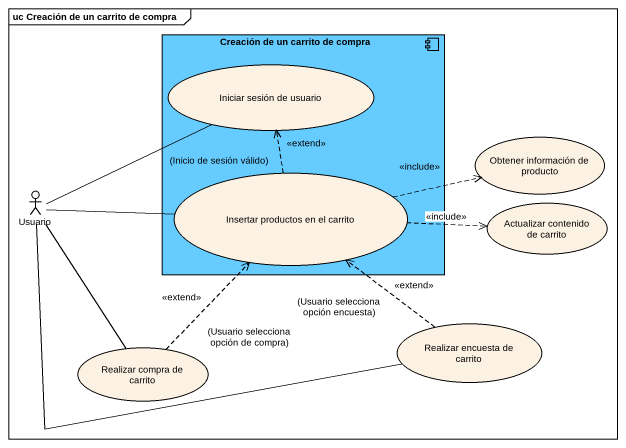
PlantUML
@startuml
mainframe uc Creación de un carrito de compra
component "Creación de un carrito de compra" as Creación_de_un_carrito_de #66CCFF {
  usecase "Iniciar sesión de usuario" as Iniciar_sesión_de_usuario
  usecase "Insertar productos en el carrito" as Insertar_productos_en_el
}
usecase "Obtener información de producto" as Obtener_información_de
actor Usuario
usecase "Actualizar contenido de carrito" as Actualizar_contenido_de
usecase "Realizar encuesta de carrito" as Realizar_encuesta_de_carrito
usecase "Realizar compra de carrito" as Realizar_compra_de_carrito
Insertar_productos_en_el .up.> Iniciar_sesión_de_usuario : <<extend>>\n(Inicio de sesión válido)
Insertar_productos_en_el .right.> Obtener_información_de : <<include>>
Insertar_productos_en_el .right.> Actualizar_contenido_de : <<include>>
Usuario -right- Iniciar_sesión_de_usuario
Usuario -right- Insertar_productos_en_el
Usuario -right- Realizar_encuesta_de_carrito
Usuario -- Realizar_compra_de_carrito
Realizar_encuesta_de_carrito .up.> Insertar_productos_en_el : <<extend>>\n(Usuario selecciona opción encuesta)
Realizar_compra_de_carrito .up.> Insertar_productos_en_el : <<extend>>\n(Usuario selecciona opción de compra)
@enduml
